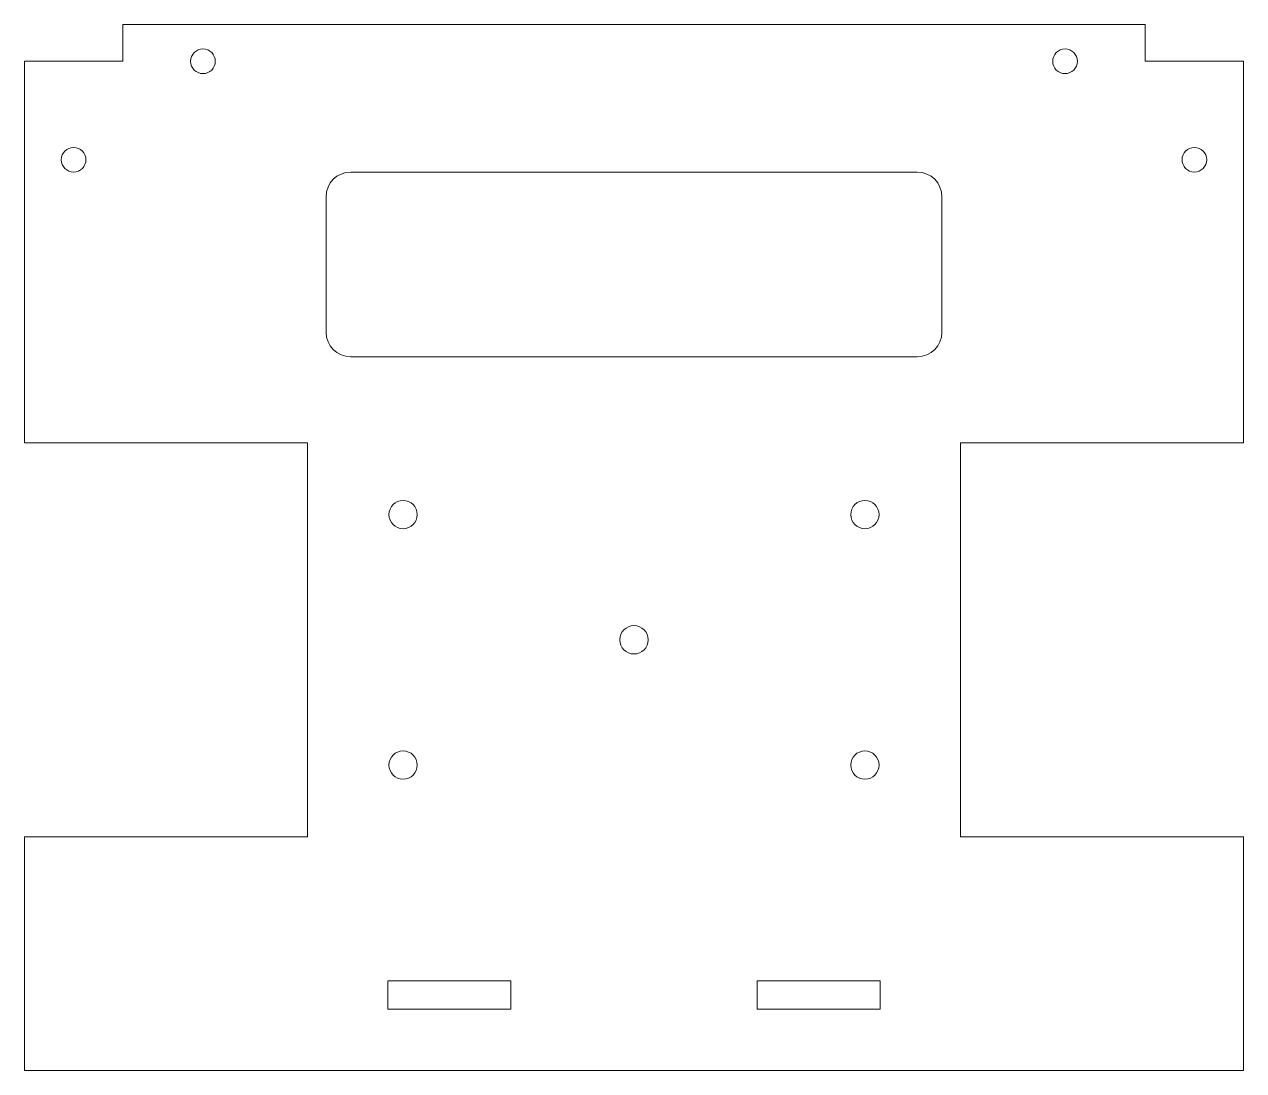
# Model space of a CAD drawing. Header units: millimetres. Extents: x -49.5 to 49.5, y -50 to 35.
import ezdxf

# ---------------------------------------------------------------- set-up
doc = ezdxf.new("R2010")
doc.units = ezdxf.units.MM

msp = doc.modelspace()

# ---------------------------------------------------------------- linework, layer by layer
at = {"color": 7, "linetype": 'Continuous', "lineweight": 15}
for p, q in [((41.5, 35), (-41.5, 35)), ((-41.5, 32), (-41.5, 35)), ((41.5, 35), (41.5, 32)), ((-49.5, 32), (-41.5, 32)), ((-49.5, 32), (-49.5, 1)), ((41.5, 32), (49.5, 32)), ((49.5, 1), (49.5, 32)), ((23, 23), (-23, 23)), ((-25, 21), (-25, 10)), ((25, 10), (25, 21)), ((-23, 8), (23, 8)), ((-26.5, 1), (-49.5, 1)), ((-26.5, -31), (-26.5, 1)), ((26.5, 1), (26.5, -31)), ((49.5, 1), (26.5, 1)), ((-49.5, -31), (-26.5, -31)), ((-49.5, -31), (-49.5, -50)), ((26.5, -31), (49.5, -31)), ((49.5, -50), (49.5, -31)), ((-20, -42.7), (-20, -45)), ((-10, -42.7), (-20, -42.7)), ((-10, -45), (-10, -42.7)), ((10, -42.7), (10, -45)), ((20, -42.7), (10, -42.7)), ((20, -45), (20, -42.7)), ((-20, -45), (-10, -45)), ((10, -45), (20, -45)), ((-49.5, -50), (49.5, -50))]:
    msp.add_line(p, q, dxfattribs=at)
for centre, radius in [((-35, 32), 1), ((35, 32), 1), ((-45.5, 24), 1), ((45.5, 24), 1), ((-18.75, -4.825), 1.15), ((18.75, -4.825), 1.15), ((0, -15), 1.15), ((-18.75, -25.175), 1.15), ((18.75, -25.175), 1.15)]:
    msp.add_circle(centre, radius, dxfattribs=at)
for centre, start, end in [((-23, 21), 90, 180), ((23, 21), 0, 90), ((-23, 10), 180, 270), ((23, 10), 270, 0)]:
    msp.add_arc(centre, 2, start, end, dxfattribs=at)

doc.saveas('drawing.dxf')
